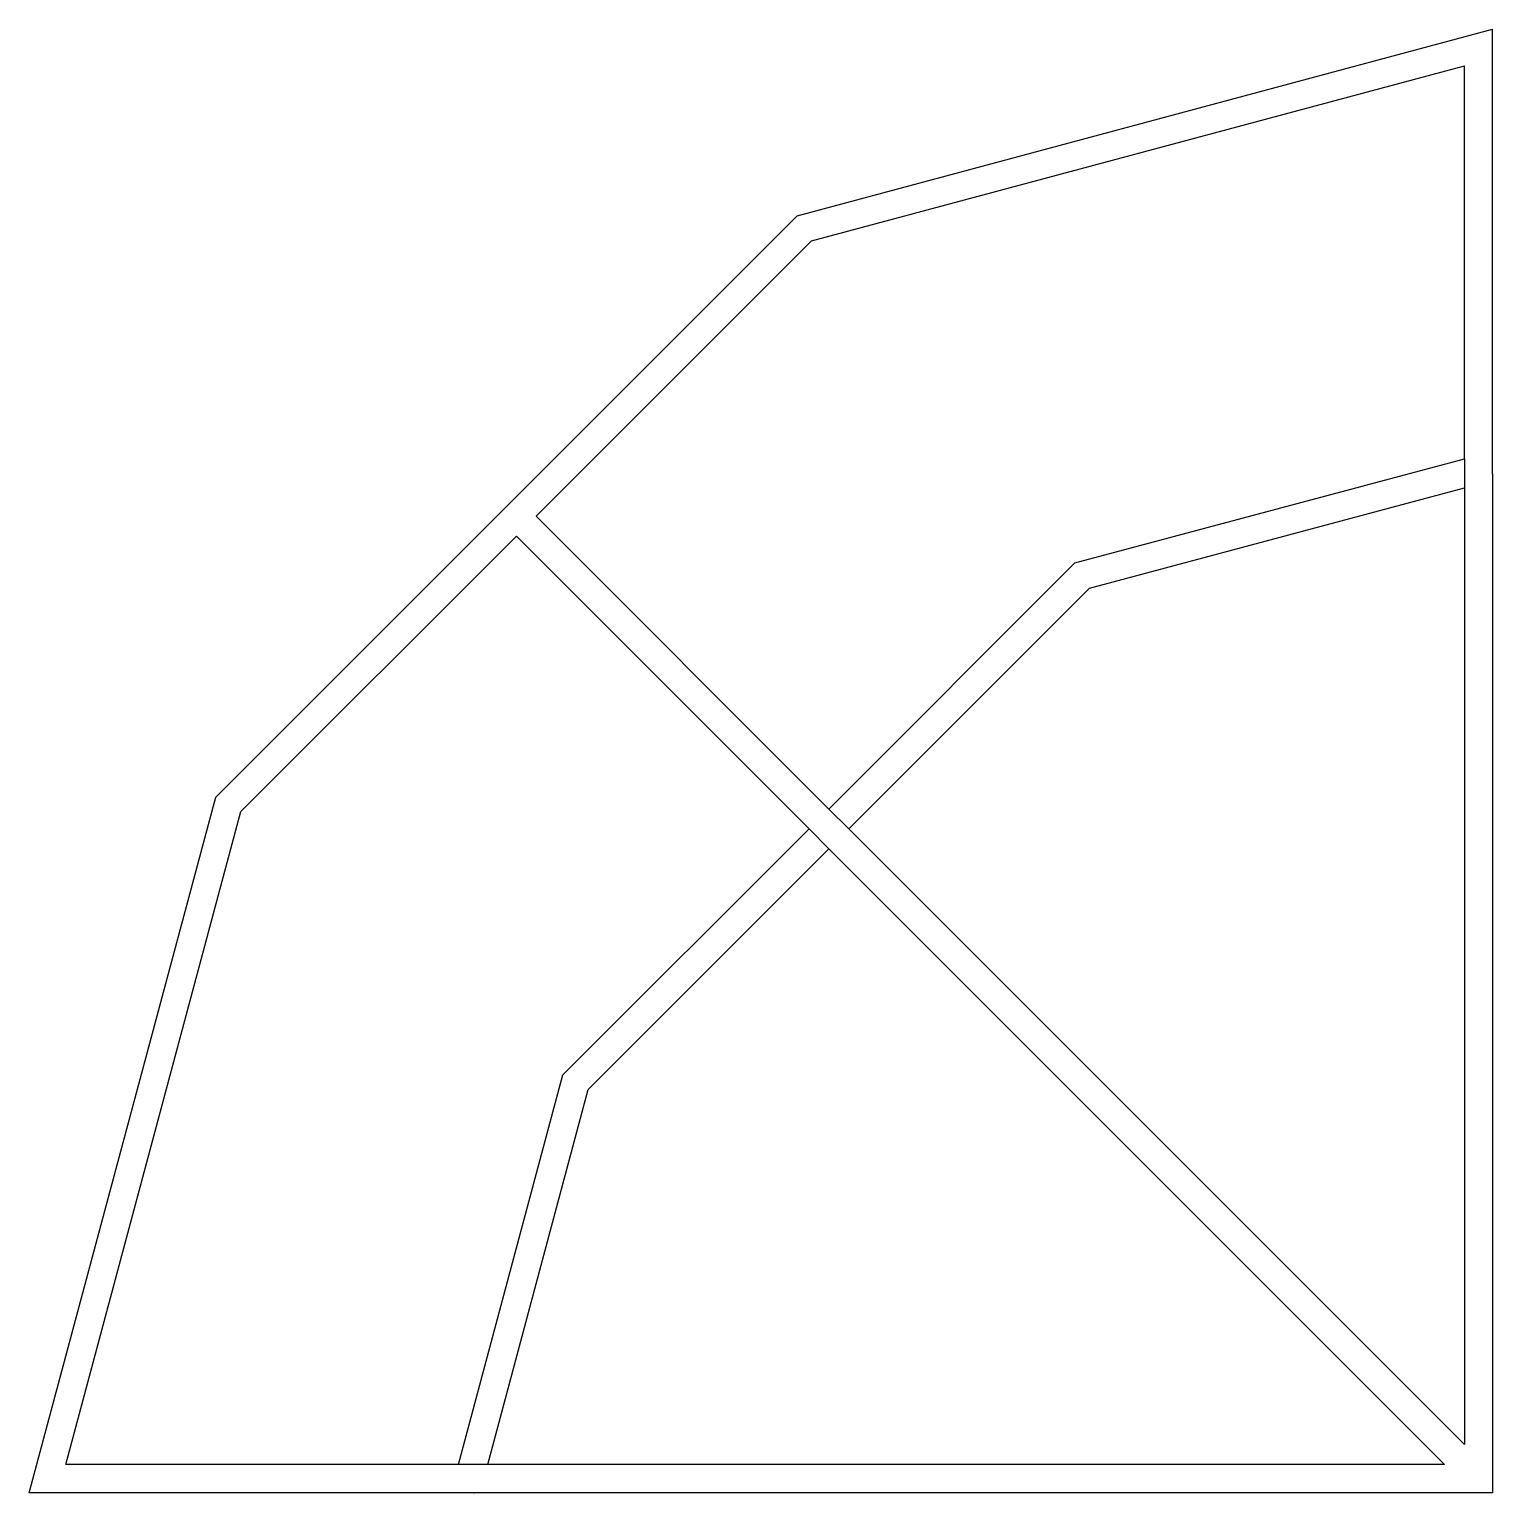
# Model space of a CAD drawing. Extents: x -545 to 494, y -554 to 485.
import ezdxf

# ---------------------------------------------------------------- set-up
doc = ezdxf.new("R2010")
doc.units = 0
doc.layers.get('0').update_dxf_attribs({"linetype": 'CONTINUOUS'})

msp = doc.modelspace()

# ---------------------------------------------------------------- linework, layer by layer
for p, q in [((0.4, 352.7), (494.1, 485)), ((494.1, 169.4), (494.1, 485)), ((10.7, 334.8), (474.1, 459)), ((474.1, 180.2), (474.1, 459)), ((0.4, 352.7), (-412.3, -60)), ((-184.8, 139.3), (10.7, 334.8)), ((197.6, 106.2), (474.1, 180.2)), ((474.1, 180.2), (474.1, 159.5)), ((494.2, 169.3), (494.1, 169.4)), ((494.1, 169.2), (494.1, 169.4)), ((494.1, 169.2), (494.2, 169.3)), ((494.1, 169.2), (494.1, -553.8)), ((208, 88.2), (474.1, 159.5)), ((474.1, 159.5), (474.1, -519.6)), ((-184.8, 139.3), (23, -68.5)), ((-394.4, -70.3), (-198.9, 125.2)), ((-198.9, 125.2), (8.9, -82.6)), ((23, -68.5), (197.6, 106.2)), ((37.1, -82.6), (208, 88.2)), ((-544.7, -553.8), (-412.3, -60)), ((-518.6, -533.8), (-394.4, -70.3)), ((23, -68.5), (37.1, -82.6)), ((-165.8, -257.3), (8.9, -82.6)), ((23, -96.8), (8.9, -82.6)), ((37.1, -82.6), (474.1, -519.6)), ((-147.9, -267.6), (23, -96.8)), ((460, -533.8), (23, -96.8)), ((-239.9, -533.8), (-165.8, -257.3)), ((-219.2, -533.8), (-147.9, -267.6)), ((-239.9, -533.8), (-518.6, -533.8)), ((-219.2, -533.8), (-239.9, -533.8)), ((460, -533.8), (-219.2, -533.8)), ((-229, -553.8), (-544.7, -553.8)), ((-229, -553.8), (-228.9, -553.8)), ((-228.8, -553.8), (-229, -553.8)), ((-228.9, -553.8), (-228.8, -553.8)), ((494.1, -553.8), (-228.8, -553.8))]:
    msp.add_line(p, q)

doc.saveas('drawing.dxf')
